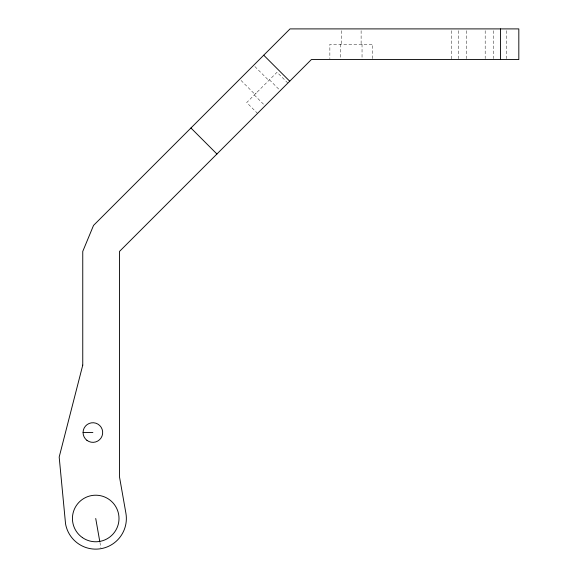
<?xml version="1.0" encoding="UTF-8"?>
<svg xmlns="http://www.w3.org/2000/svg" width="578" height="578" viewBox="0 0 578 578"><rect width="100%" height="100%" fill="white"/><g stroke="black" fill="none" stroke-linecap="round" stroke-linejoin="round"><path stroke-width="0.43" stroke-dasharray="2.89 2.17" d="M255.462 93.802L256.372 92.899M287.866 83.066L277.035 72.236L246.705 102.566L257.535 113.396M269.449 79.815L280.287 90.645M254.898 66.564L268.799 80.465M241.033 80.429L254.934 94.33M254.284 94.98L265.121 105.817M99.943 542.453L100.883 547.778M506.566 30.699L506.566 58.638M493.258 30.699L493.258 58.638M485.18 30.699L485.18 58.638M466.677 30.699L466.677 58.638M458.592 30.699L458.592 58.638M451.418 30.699L451.418 59.541M372.759 58.638L372.759 44.217L329.865 44.217L329.865 58.638M362.038 44.217L362.038 59.541M361.113 30.706L361.113 44.217M341.504 30.706L341.504 44.217M340.587 44.217L340.587 59.541"/><path stroke-width="0.87" d="M83.073 432.539L92.885 432.539M263.727 55.206L289.73 81.209M190.942 127.998L216.938 154.001M95.724 518.488L99.763 541.42M500.44 28.9L500.44 59.541M82.755 365.13L59.18 457.054L65.545 523.812A30.641 30.641 0 0 0 101.042 548.667A30.641 30.641 0 0 0 125.896 513.17L119.523 477.052L119.523 251.416L311.39 59.541L518.82 59.541L518.82 28.9L290.033 28.9L93.528 225.42L82.755 251.416L82.755 365.13M86.91 440.32A9.804 9.804 0 0 0 102.602 433.818A9.804 9.804 0 0 0 89.128 423.479A9.804 9.804 0 0 0 86.91 440.32M82.365 537.562A23.286 23.286 0 0 0 118.916 520.518A23.286 23.286 0 0 0 85.884 497.383A23.286 23.286 0 0 0 82.365 537.562"/></g></svg>
